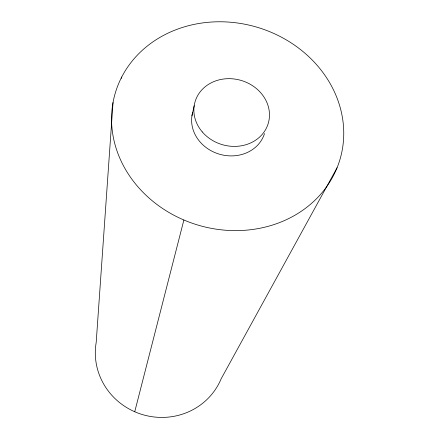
<?xml version="1.0" encoding="UTF-8"?>
<svg xmlns="http://www.w3.org/2000/svg" width="439" height="439" viewBox="0 0 439 439"><rect width="100%" height="100%" fill="white"/><g stroke="black" fill="none" stroke-linecap="round" stroke-linejoin="round"><path stroke-width="0.66" d="M113.032 102.534L96.19 342.469A65.455 63.156 16.4 0 0 142.966 414.734A65.455 63.156 16.4 0 0 221.157 378.797L337.081 167.725A117.147 103.247 16.4 0 0 206.511 22.455A117.147 103.247 16.4 0 0 139.35 188.408A117.147 103.247 16.4 0 0 337.081 167.725M121.608 78.4L121.718 77.034M191.936 115.896L194.186 105.722M134.735 411.755L183.881 219.994M264.503 133.566A37.441 32.974 16.4 0 1 219.533 154.226A37.441 32.974 16.4 0 1 192.611 112.647M202.28 131.914A38.16 33.468 16.4 0 0 266.961 126.898A38.16 33.468 16.4 0 0 225.761 78.79A38.16 33.468 16.4 0 0 202.28 131.914"/></g></svg>
